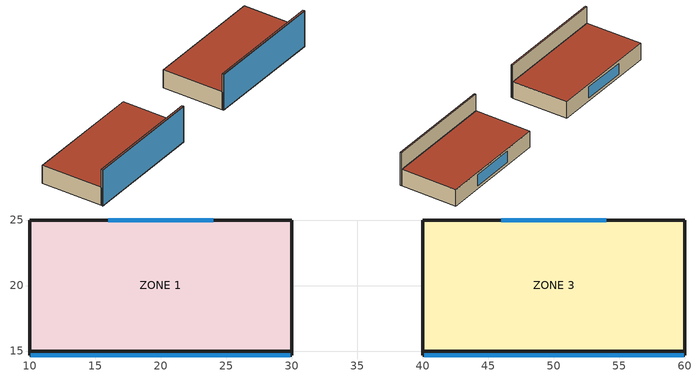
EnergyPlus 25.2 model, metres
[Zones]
ZONE 1
 floor adiabatic (SLAB FLOOR): 30,15 10,15 10,25 30,25 z0
 wall outside (EXTERIOR): 30,15 30,25 10,25 10,15 z0:3
 wall to ZONE 2 (ThermalChimney IN): 10,15 30,15 z0:3
 window (DOUBLE PANE WINDOW): 24,25 16,25 z0.5:2.5
 roof outside (ROOF31): 10,25 10,15 30,15 30,25 z3
ZONE 2
 floor adiabatic (SLAB FLOOR): 30,14.7 10,14.7 10,15 30,15 z0
 wall outside (EXTERIOR): 10,15 10,14.7 30,14.7 30,15 z0:6
 wall outside (ThermalChimney OUT): 30,15 10,15 z3:6
 window (SGL CLR LOW IRON 3 MM): 10.1,14.7 29.9,14.7 z0.1:5.9
 roof outside (ROOF31): 10,15 10,14.7 30,14.7 30,15 z6
ZONE 3
 floor adiabatic (SLAB FLOOR): 60,15 40,15 40,25 60,25 z0
 wall outside (EXTERIOR): 60,15 60,25 40,25 40,15 z0:3
 wall to ZONE 4 (ThermalChimney IN): 40,15 60,15 z0:3
 window (DOUBLE PANE WINDOW): 54,25 46,25 z0.5:2.5
 roof outside (ROOF31): 40,25 40,15 60,15 60,25 z3
ZONE 4
 floor adiabatic (SLAB FLOOR): 60,14.7 40,14.7 40,15 60,15 z0
 wall outside (EXTERIOR): 40,15 40,14.7 60,14.7 60,15 z0:6
 wall outside (ThermalChimney OUT): 60,15 40,15 z3:6
 window (SGL CLR LOW IRON 3 MM): 40.1,14.7 59.9,14.7 z0.1:5.9
 roof outside (ROOF31): 40,15 40,14.7 60,14.7 60,15 z6
[Building]
BUILDING #1: Loads convergence tolerance value=0.04; Maximum number of warmup days=25; Minimum number of warmup days=6; North axis=0; Solar distribution=FullInteriorAndExterior; Temperature convergence tolerance value=0.25; Terrain=Suburbs
[Site:GroundTemperature:BuildingSurface]
19.77, 19.81, 19.91, 19.89, 19.85, 19.6, 19.38, 19.56, 19.66, 19.74, 19.82, 19.76
[Site:Location]
CEDAR_CITY_UT_USA_WMO_724755: Elevation=1712; Latitude=37.7; Longitude=-113.08; Time zone=-7
[SizingPeriod:DesignDay] Barometric pressure=82379; Day of month=21; Daylight saving time indicator=No; Humidity condition type=WetBulb; Rain indicator=No; Snow indicator=No; Solar model indicator=ASHRAEClearSky
Name | Daily dry bulb temperature range | Day type | Maximum dry bulb temperature | Month | Sky clearness | Wetbulb or dewpoint at maximum dry bulb | Wind direction | Wind speed
CEDAR_CITY Ann Clg 1% Condns DB=>MWB | 16.3 | SummerDesignDay | 32.9 | 7 | 1 | 14.8 | 200 | 5.3
CEDAR_CITY Ann Htg 99% Condns DB | 0 | WinterDesignDay | -12.8 | 1 | 0 | -12.8 | 130 | 1.2
[Construction]
DOUBLE PANE WINDOW: GLASS - CLEAR SHEET 1 / 8 IN, WinAirB1 - AIRSPACE RESISTANCE, GLASS - CLEAR SHEET 1 / 8 IN
EXTERIOR: A1 - 1 IN STUCCO, B12 - 3 IN DENSE INSULATION, B12 - 3 IN DENSE INSULATION, C7 - 8 IN LW CONCRETE BLOCK, E8 - 5 / 8 IN PLASTER OR GYP BOARD
ROOF31: ROOFING - WOOD SHINGLES, BLBD - SHEATHING NAIL BASE 1 / 2 IN, B12 - 3 IN DENSE INSULATION, B12 - 3 IN DENSE INSULATION, B3 - 2 IN INSULATION, B3 - 2 IN INSULATION, E6 - 1 / 2 IN GYP SHEATHING BOARD
SGL CLR LOW IRON 3 MM: GLASS - LOW IRON 3 MM
SLAB FLOOR: CONCRETE - SAND AND GRAVEL 4 IN
ThermalChimney IN: TABOR SOLAR ABSORBER, A1 - 1 IN STUCCO, B12 - 3 IN DENSE INSULATION, B12 - 3 IN DENSE INSULATION, B3 - 2 IN INSULATION, B3 - 2 IN INSULATION, C7 - 8 IN LW CONCRETE BLOCK, E8 - 5 / 8 IN PLASTER OR GYP BOARD
ThermalChimney OUT: E8 - 5 / 8 IN PLASTER OR GYP BOARD, C7 - 8 IN LW CONCRETE BLOCK, B3 - 2 IN INSULATION, B3 - 2 IN INSULATION, B12 - 3 IN DENSE INSULATION, B12 - 3 IN DENSE INSULATION, A1 - 1 IN STUCCO, TABOR SOLAR ABSORBER
[Material]
Name | Conductivity | Density | Roughness | Solar absorptance | Specific heat | Thermal absorptance | Thickness | Visible absorptance
A1 - 1 IN STUCCO | 0.691831 | 1858.142 | Smooth | 0.92 | 836.8 | 0.9 | 0.0253898 | 0.92
B3 - 2 IN INSULATION | 0.0432394 | 32.03693 | VeryRough | 0.5 | 836.8 | 0.9 | 0.0509016 | 0.5
B12 - 3 IN DENSE INSULATION | 0.0432394 | 91.30524 | VeryRough | 0.5 | 836.8 | 0.9 | 0.0762 | 0.5
BLBD - SHEATHING NAIL BASE 1 / 2 IN | 0.0634755 | 400.4616 | MediumRough | 0.7 | 1297.04 | 0.9 | 0.0127102 | 0.7
C7 - 8 IN LW CONCRETE BLOCK | 0.570761 | 608.7016 | Rough | 0.65 | 836.8 | 0.9 | 0.203302 | 0.65
CONCRETE - SAND AND GRAVEL 4 IN | 1.729577 | 2242.585 | MediumRough | 0.6 | 836.8 | 0.9 | 0.101498 | 0.6
E6 - 1 / 2 IN GYP SHEATHING BOARD | 0.160159 | 784.9047 | Smooth | 0.92 | 836.8 | 0.9 | 0.0127102 | 0.92
E8 - 5 / 8 IN PLASTER OR GYP BOARD | 0.160159 | 784.9047 | Smooth | 0.92 | 836.8 | 0.9 | 0.0158801 | 0.92
ROOFING - WOOD SHINGLES | 0.114152 | 720.8308 | VeryRough | 0.78 | 1255.2 | 0.9 | 0.01905 | 0.78
TABOR SOLAR ABSORBER | 392.61 | 8906.26 | MediumRough | 0.85 | 370 | 0.05 | 0.0016 | 0.85
[WindowMaterial:Gas]
WinAirB1 - AIRSPACE RESISTANCE: Gas type=Air; Thickness=0.013
[WindowMaterial:Glazing] Back side infrared hemispherical emissivity=0.84; Conductivity=0.9; Front side infrared hemispherical emissivity=0.84; Infrared transmittance at normal incidence=0; Optical data type=SpectralAverage; Thickness=0.003
Name | Back side solar reflectance at normal incidence | Back side visible reflectance at normal incidence | Front side solar reflectance at normal incidence | Front side visible reflectance at normal incidence | Solar transmittance at normal incidence | Visible transmittance at normal incidence
GLASS - CLEAR SHEET 1 / 8 IN | 0.075 | 0.081 | 0.075 | 0.081 | 0.837 | 0.898
GLASS - LOW IRON 3 MM | 0.079 | 0.082 | 0.079 | 0.082 | 0.899 | 0.913
[Zone] Ceiling height=Autocalculate; Multiplier=1; Type=1; Volume=Autocalculate
Name | Floor area | Zone inside convection algorithm
ZONE 1; ZONE 3
ZONE 2; ZONE 4 | Autocalculate | TARP
[ZoneInfiltration:DesignFlowRate] Air changes per hour=0; Constant term coefficient=1; Design flow rate=0.01; Design flow rate calculation method=Flow/Zone; Flow rate per exterior surface area=0; Flow rate per floor area=0; Schedule=Always 1
Name | Zone or zonelist or space or spacelist
Zone1Infiltration | ZONE 1
Zone3Infiltration | ZONE 3
[ZoneThermalChimney] Cross sectional area of air channel outlet=0.08; Cross sectional areas of air channel inlet 1=0.035; Discharge coefficient=0.8; Distance from top of thermal chimney to inlet 1=6; Relative ratios of air flow rates passing through inlet 1=1; Width of the absorber wall=10
Name | Zone | Availability schedule | Zone or space name 1
ThermalChimney 1 | ZONE 2 | ThermalChimneyAvail | ZONE 1
ThermalChimney 2 | ZONE 4 | OFF | ZONE 3
[Schedule:Compact]
Always 1; ThermalChimneyAvail: Through: 12/31, For: AllDays, Until: 24:00, 1
OFF: Through: 12/31, For: AllDays, Until: 24:00, 0
